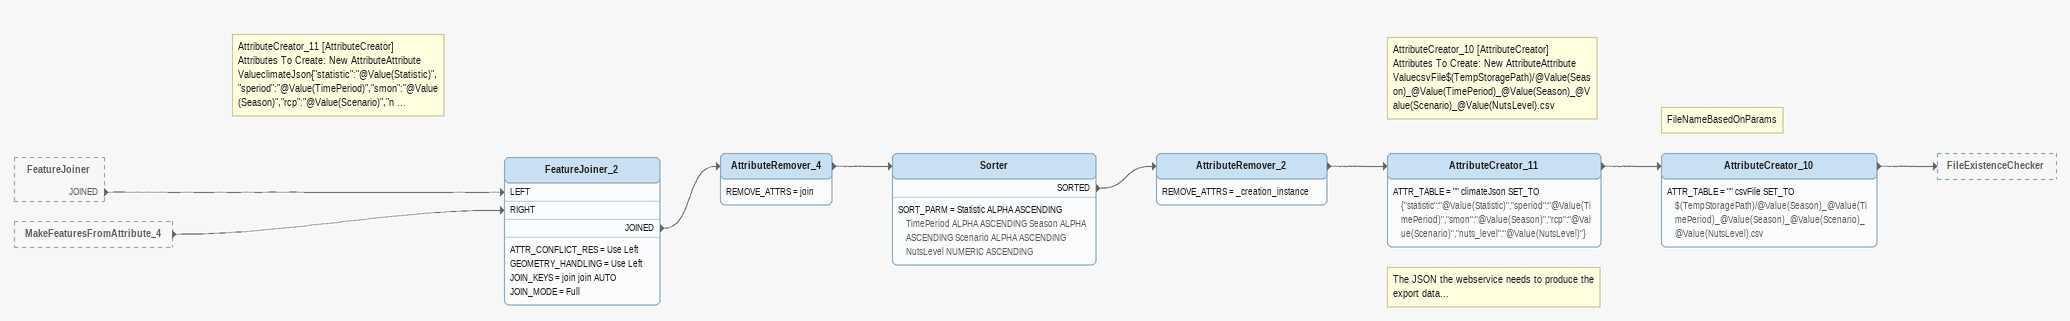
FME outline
FeatureJoiner [outside]
    JOINED -> FeatureJoiner_2 [LEFT]
MakeFeaturesFromAttribute_4 [outside]
    -> FeatureJoiner_2 [RIGHT]
FeatureJoiner_2
    ATTR_CONFLICT_RES = Use Left
    GEOMETRY_HANDLING = Use Left
    JOIN_KEYS = join join AUTO
    JOIN_MODE = Full
    JOINED -> AttributeRemover_4
AttributeRemover_4
    REMOVE_ATTRS = join
    -> Sorter
Sorter
    SORT_PARM = Statistic ALPHA ASCENDING TimePeriod ALPHA ASCENDING Season ALPHA ASCENDING Scenario ALPHA ASCENDING NutsLevel NUMERIC ASCENDING
    SORTED -> AttributeRemover_2
AttributeRemover_2
    REMOVE_ATTRS = _creation_instance
    -> AttributeCreator_11
Note: AttributeCreator_11 [AttributeCreator] / Attributes To Create: New AttributeAttribute ValueclimateJson{"statistic":"@Value(Statistic)","speriod":"@Value(TimePeriod)","smon":"@Value(Season)","rcp":"@Value(Scenario)","n ...
Note: The JSON the webservice needs to produce the export data...
AttributeCreator_11
    ATTR_TABLE = "" climateJson SET_TO {"statistic":"@Value(Statistic)","speriod":"@Value(TimePeriod)","smon":"@Value(Season)","rcp":"@Value(Scenario)","nuts_level":"@Value(NutsLevel)"}
    -> AttributeCreator_10
Note: AttributeCreator_10 [AttributeCreator] / Attributes To Create: New AttributeAttribute ValuecsvFile$(TempStoragePath)/@Value(Season)_@Value(TimePeriod)_@Value(Season)_@Value(Scenario)_@Value(NutsLevel).csv
Note: FileNameBasedOnParams
AttributeCreator_10
    ATTR_TABLE = "" csvFile SET_TO $(TempStoragePath)/@Value(Season)_@Value(TimePeriod)_@Value(Season)_@Value(Scenario)_@Value(NutsLevel).csv
    -> FileExistenceChecker
